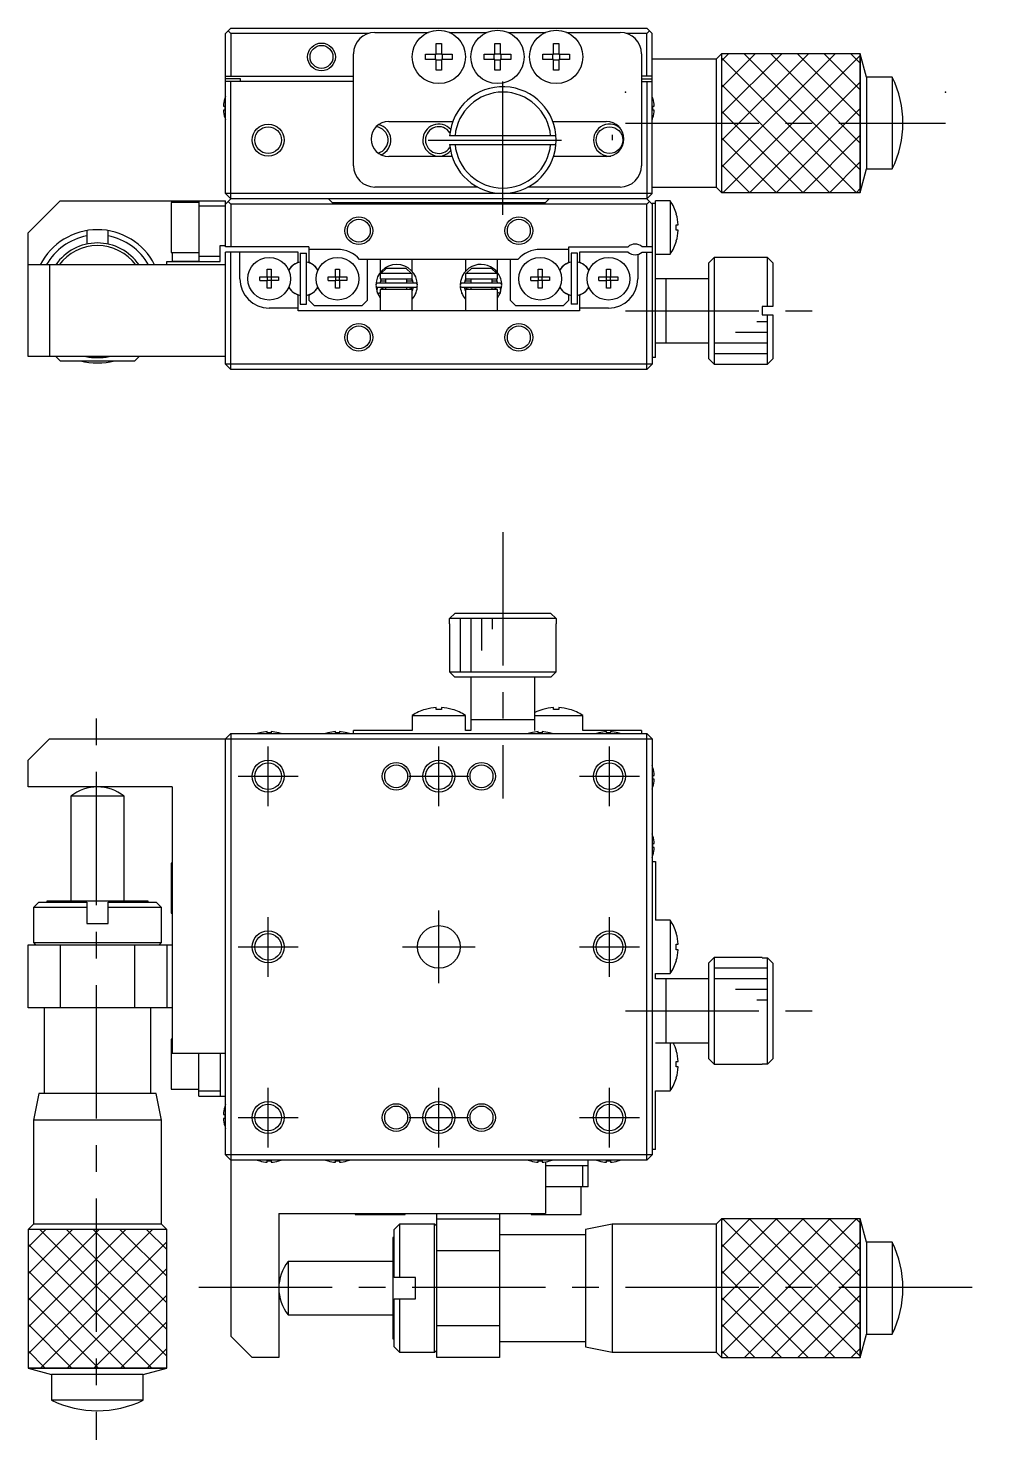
# Model space of a CAD drawing. Extents: x 102 to 399, y 3 to 209.
# Drawn here: x 158.2 to 249.2, y 77.7 to 209.5 of the extents above; entities that cross this region are included whole.
import ezdxf

# ---------------------------------------------------------------- set-up
doc = ezdxf.new("R2010")
doc.units = 0
doc.header["$LTSCALE"] = 10
doc.linetypes.add('CENTER', pattern=[2, 1.25, -0.25, 0.25, -0.25])
doc.layers.get('0').update_dxf_attribs({"linetype": 'CONTINUOUS'})
doc.layers.add('CENTER', color=1, linetype='CENTER')

msp = doc.modelspace()

# ---------------------------------------------------------------- linework, layer by layer
at = {"color": 7, "linetype": 'CONTINUOUS'}
for p, q in [((176.683022, 208.960222), (177.183022, 209.460222)), ((177.183022, 209.460222), (216.183022, 209.460222)), ((216.183022, 209.460222), (216.683022, 208.960222)), ((176.683022, 193.960222), (176.683022, 208.960222)), ((176.933022, 209.210222), (177.183022, 208.960222)), ((177.183022, 208.960222), (177.183022, 204.960222)), ((190.058522, 208.960222), (177.183022, 208.960222)), ((190.683022, 209.060222), (195.703226, 209.060222)), ((197.662818, 209.060222), (201.203226, 209.060222)), ((203.162818, 209.060222), (206.703226, 209.060222)), ((208.662818, 209.060222), (213.683022, 209.060222)), ((216.183022, 208.960222), (214.307522, 208.960222)), ((216.183022, 208.960222), (216.433022, 209.210222)), ((216.183022, 204.960222), (216.183022, 208.960222)), ((216.683022, 193.960222), (216.683022, 208.960222)), ((188.683022, 196.560222), (188.683022, 207.060222)), ((195.424433, 206.500222), (195.424433, 207.020222)), ((195.424433, 207.020222), (196.423022, 207.020222)), ((196.381647, 206.500222), (196.381647, 207.020222)), ((196.423022, 208.018811), (196.943022, 208.018811)), ((196.423022, 207.020222), (196.423022, 208.018811)), ((196.423022, 207.061597), (196.943022, 207.061597)), ((196.943022, 208.018811), (196.943022, 207.020222)), ((196.943022, 207.020222), (197.941612, 207.020222)), ((196.984397, 207.020222), (196.984397, 206.500222)), ((197.941612, 207.020222), (197.941612, 206.500222)), ((200.924433, 206.500222), (200.924433, 207.020222)), ((200.924433, 207.020222), (201.923022, 207.020222)), ((201.881647, 206.500222), (201.881647, 207.020222)), ((201.923022, 208.018811), (202.443022, 208.018811)), ((201.923022, 207.020222), (201.923022, 208.018811)), ((201.923022, 207.061597), (202.443022, 207.061597)), ((202.443022, 208.018811), (202.443022, 207.020222)), ((202.443022, 207.020222), (203.441612, 207.020222)), ((202.484397, 207.020222), (202.484397, 206.500222)), ((203.441612, 207.020222), (203.441612, 206.500222)), ((206.424433, 206.500222), (206.424433, 207.020222)), ((206.424433, 207.020222), (207.423022, 207.020222)), ((207.381647, 206.500222), (207.381647, 207.020222)), ((207.423022, 208.018811), (207.943022, 208.018811)), ((207.423022, 207.020222), (207.423022, 208.018811)), ((207.423022, 207.061597), (207.943022, 207.061597)), ((207.943022, 208.018811), (207.943022, 207.020222)), ((207.943022, 207.020222), (208.941612, 207.020222)), ((207.984397, 207.020222), (207.984397, 206.500222)), ((208.941612, 207.020222), (208.941612, 206.500222)), ((215.683022, 207.060222), (215.683022, 196.560222)), ((223.183028, 207.060221), (222.683026, 206.560218)), ((223.183028, 207.060221), (223.183028, 194.060223)), ((236.183029, 207.060221), (223.183028, 207.060221)), ((236.183029, 207.060221), (223.183028, 207.060221)), ((223.183028, 207.060221), (223.183028, 194.060223)), ((236.183029, 207.060221), (236.183029, 194.060223)), ((236.772517, 204.860222), (236.183029, 207.060221)), ((236.183029, 194.060223), (236.183029, 207.060221)), ((196.423022, 206.500222), (195.424433, 206.500222)), ((196.423022, 205.501632), (196.423022, 206.500222)), ((196.943022, 206.458847), (196.423022, 206.458847)), ((196.943022, 205.501632), (196.423022, 205.501632)), ((196.943022, 206.500222), (196.943022, 205.501632)), ((197.941612, 206.500222), (196.943022, 206.500222)), ((201.923022, 206.500222), (200.924433, 206.500222)), ((201.923022, 205.501632), (201.923022, 206.500222)), ((202.443022, 206.458847), (201.923022, 206.458847)), ((202.443022, 205.501632), (201.923022, 205.501632)), ((202.443022, 206.500222), (202.443022, 205.501632)), ((203.441612, 206.500222), (202.443022, 206.500222)), ((207.423022, 206.500222), (206.424433, 206.500222)), ((207.423022, 205.501632), (207.423022, 206.500222)), ((207.943022, 206.458847), (207.423022, 206.458847)), ((207.943022, 205.501632), (207.423022, 205.501632)), ((207.943022, 206.500222), (207.943022, 205.501632)), ((208.941612, 206.500222), (207.943022, 206.500222)), ((222.683026, 206.560218), (216.683022, 206.560218)), ((222.683026, 206.560218), (222.683026, 194.560226)), ((176.683022, 204.960222), (188.683022, 204.960222)), ((178.083022, 204.710222), (176.683022, 204.710222)), ((188.683022, 204.460222), (176.683022, 204.460222)), ((177.183022, 193.460222), (177.183022, 204.460222)), ((178.083022, 204.460222), (178.083022, 204.710222)), ((216.683022, 204.960222), (215.683022, 204.960222)), ((215.683022, 204.710222), (216.683022, 204.710222)), ((215.683022, 204.460222), (216.683022, 204.460222)), ((216.183022, 204.460222), (216.183022, 193.460222)), ((236.772517, 204.860222), (236.772517, 196.260222)), ((239.183028, 204.860222), (236.772517, 204.860222)), ((239.183028, 204.860222), (239.183028, 196.260222)), ((176.608878, 202.848838), (176.6135, 202.846583)), ((216.752544, 202.846583), (216.757166, 202.848838)), ((176.493163, 202.140222), (176.6135, 202.140222)), ((176.6135, 201.780222), (176.493163, 201.780222)), ((176.6135, 202.140222), (176.6135, 201.780222)), ((216.752544, 202.140222), (216.872881, 202.140222)), ((216.752544, 201.780222), (216.752544, 202.140222)), ((216.872881, 201.780222), (216.752544, 201.780222)), ((176.6135, 201.07386), (176.608878, 201.071606)), ((191.983022, 200.710222), (197.999274, 200.710222)), ((207.366771, 200.710222), (212.383022, 200.710222)), ((216.757166, 201.071606), (216.752544, 201.07386)), ((207.666996, 199.360222), (197.699048, 199.360222)), ((212.933021, 199.460222), (212.933021, 198.960222)), ((197.699048, 198.560222), (207.666996, 198.560222)), ((197.929339, 197.410222), (191.983022, 197.410222)), ((212.383022, 197.410222), (207.436705, 197.410222)), ((236.183029, 194.060223), (236.772517, 196.260222)), ((236.772517, 196.260222), (239.183028, 196.260222)), ((177.183022, 193.460222), (176.683022, 193.960222)), ((216.683022, 193.960222), (176.683022, 193.960222)), ((200.308154, 194.560222), (190.683022, 194.560222)), ((213.683022, 194.560222), (205.057891, 194.560222)), ((216.683022, 193.960222), (216.183022, 193.460222)), ((216.683022, 194.560226), (222.683026, 194.560226)), ((222.683026, 194.560226), (223.183028, 194.060223)), ((223.183028, 194.060223), (236.183029, 194.060223)), ((223.183028, 194.060223), (236.183029, 194.060223)), ((161.183022, 193.260222), (158.183022, 190.260222)), ((161.183022, 193.260222), (176.683022, 193.260222)), ((171.583022, 193.110222), (171.583022, 188.410222)), ((174.183022, 193.110222), (171.583022, 193.110222)), ((171.683022, 193.110222), (171.683022, 193.260222)), ((174.183022, 193.191043), (171.683022, 193.191043)), ((174.183022, 193.260222), (174.183022, 187.560222)), ((176.683022, 192.760222), (174.183022, 192.760222)), ((177.183022, 193.460222), (176.683022, 192.960222)), ((176.683022, 188.960222), (176.683022, 193.260222)), ((176.933022, 193.210222), (177.183022, 192.960222)), ((216.183022, 193.460222), (177.183022, 193.460222)), ((177.183022, 192.960222), (177.183022, 188.960222)), ((216.183022, 192.960222), (177.183022, 192.960222)), ((186.683022, 193.110222), (186.333022, 193.460222)), ((186.683022, 193.110222), (206.683022, 193.110222)), ((207.033022, 193.460222), (206.683022, 193.110222)), ((216.183022, 193.460222), (216.683022, 192.960222)), ((216.183022, 192.960222), (216.433022, 193.210222)), ((216.183022, 188.960222), (216.183022, 192.960222)), ((216.683022, 193.060222), (216.983022, 193.060222)), ((216.683022, 193.060222), (216.683022, 177.960222)), ((218.37468, 193.260222), (216.983022, 193.260222)), ((216.983022, 178.560222), (216.983022, 193.260222)), ((218.37468, 193.260222), (218.37468, 188.260222)), ((218.945603, 192.018811), (218.952458, 192.022155)), ((218.945603, 190.500222), (218.945603, 191.020222)), ((218.945603, 191.020222), (219.117975, 191.020222)), ((158.183022, 178.660222), (158.183022, 190.260222)), ((163.683022, 190.476301), (163.683022, 189.203766)), ((165.683022, 189.203766), (165.683022, 190.476301)), ((219.117975, 190.500222), (218.945603, 190.500222)), ((171.583022, 188.410222), (174.183022, 188.410222)), ((171.683022, 188.410222), (171.683022, 187.560222)), ((176.183022, 189.060222), (176.683022, 189.060222)), ((176.183022, 187.560222), (176.183022, 189.060222)), ((184.483022, 188.960222), (176.683022, 188.960222)), ((183.483022, 188.460222), (176.683022, 188.460222)), ((176.683022, 177.960222), (176.683022, 188.460222)), ((177.183022, 177.460222), (177.183022, 188.460222)), ((178.033022, 185.960222), (178.033022, 188.460222)), ((183.483022, 187.511027), (183.483022, 188.460222)), ((183.683022, 188.360222), (184.283022, 188.360222)), ((183.683022, 188.360222), (183.683022, 183.560222)), ((184.283022, 183.560222), (184.283022, 188.360222)), ((184.483022, 188.960222), (184.483022, 187.511027)), ((187.183022, 188.710222), (184.483022, 188.710222)), ((208.883022, 188.710222), (206.183022, 188.710222)), ((208.883022, 188.960222), (214.421584, 188.960222)), ((208.883022, 187.511027), (208.883022, 188.960222)), ((209.083022, 188.360222), (209.083022, 183.560222)), ((209.683022, 188.360222), (209.083022, 188.360222)), ((209.683022, 183.560222), (209.683022, 188.360222)), ((209.883022, 188.460222), (209.883022, 187.511027)), ((214.421584, 188.460222), (209.883022, 188.460222)), ((216.683022, 188.960222), (215.74446, 188.960222)), ((215.74446, 188.460222), (216.683022, 188.460222)), ((216.183022, 177.460222), (216.183022, 188.460222)), ((218.952458, 189.498289), (218.945603, 189.501632)), ((176.683022, 187.260222), (158.183022, 187.260222)), ((160.183022, 187.260222), (160.183022, 178.660222)), ((171.183022, 187.260222), (171.183022, 187.560222)), ((171.183022, 187.560222), (176.183022, 187.560222)), ((171.683022, 187.600485), (174.183022, 187.600485)), ((174.183022, 188.060222), (176.183022, 188.060222)), ((183.222927, 187.360861), (183.483022, 187.511027)), ((184.743117, 187.360861), (184.483022, 187.511027)), ((204.10396, 187.760222), (189.262084, 187.760222)), ((189.983022, 183.960222), (189.983022, 187.760222)), ((191.183022, 187.760222), (191.183022, 186.538236)), ((194.183022, 186.651352), (194.183022, 187.760222)), ((199.183022, 187.760222), (199.183022, 186.652055)), ((202.183022, 186.538656), (202.183022, 187.760222)), ((203.383022, 187.760222), (203.383022, 183.960222)), ((208.622927, 187.360861), (208.883022, 187.511027)), ((210.143117, 187.360861), (209.883022, 187.511027)), ((215.333022, 188.241976), (215.333022, 185.960222)), ((216.983022, 188.260222), (218.37468, 188.260222)), ((222.483022, 187.960222), (221.983022, 187.460222)), ((221.983022, 178.460222), (221.983022, 187.460222)), ((227.483022, 187.960222), (222.483022, 187.960222)), ((222.483022, 187.960222), (222.483022, 177.960222)), ((227.483022, 183.360222), (227.483022, 187.960222)), ((227.983022, 187.460222), (227.483022, 187.960222)), ((227.983022, 187.460222), (227.983022, 183.360222)), ((179.896661, 186.140222), (180.603022, 186.140222)), ((179.896661, 185.780222), (179.896661, 186.140222)), ((179.896661, 185.780222), (180.603022, 185.780222)), ((180.603022, 186.846583), (180.963022, 186.846583)), ((180.603022, 186.140222), (180.603022, 186.846583)), ((180.613394, 186.12985), (180.603022, 186.140222)), ((180.613394, 185.790594), (180.603022, 185.780222)), ((180.603022, 185.07386), (180.603022, 185.780222)), ((180.613394, 186.12985), (180.95265, 186.12985)), ((180.613394, 185.790594), (180.613394, 186.12985)), ((180.95265, 185.790594), (180.613394, 185.790594)), ((180.95265, 186.12985), (180.963022, 186.140222)), ((180.95265, 186.12985), (180.95265, 185.790594)), ((180.95265, 185.790594), (180.963022, 185.780222)), ((180.963022, 186.846583), (180.963022, 186.140222)), ((180.963022, 186.140222), (181.669384, 186.140222)), ((180.963022, 185.780222), (180.963022, 185.07386)), ((181.669384, 185.780222), (180.963022, 185.780222)), ((181.669384, 186.140222), (181.669384, 185.780222)), ((186.296661, 186.140222), (187.003022, 186.140222)), ((186.296661, 185.780222), (186.296661, 186.140222)), ((186.296661, 185.780222), (187.003022, 185.780222)), ((187.003022, 186.846583), (187.363022, 186.846583)), ((187.003022, 186.140222), (187.003022, 186.846583)), ((187.013394, 186.12985), (187.003022, 186.140222)), ((187.013394, 185.790594), (187.003022, 185.780222)), ((187.003022, 185.07386), (187.003022, 185.780222)), ((187.013394, 186.12985), (187.35265, 186.12985)), ((187.013394, 185.790594), (187.013394, 186.12985)), ((187.35265, 185.790594), (187.013394, 185.790594)), ((187.35265, 186.12985), (187.363022, 186.140222)), ((187.35265, 186.12985), (187.35265, 185.790594)), ((187.35265, 185.790594), (187.363022, 185.780222)), ((187.363022, 186.846583), (187.363022, 186.140222)), ((187.363022, 186.140222), (188.069384, 186.140222)), ((187.363022, 185.780222), (187.363022, 185.07386)), ((188.069384, 185.780222), (187.363022, 185.780222)), ((188.069384, 186.140222), (188.069384, 185.780222)), ((191.183022, 186.460222), (191.183022, 185.960222)), ((194.183022, 186.460222), (191.183022, 186.460222)), ((191.183022, 185.960222), (194.183022, 185.960222)), ((191.191761, 185.553761), (191.302635, 185.960368)), ((191.233638, 185.760222), (191.683022, 185.760222)), ((191.237339, 186.460222), (191.766507, 186.960222)), ((191.683022, 185.960222), (191.683022, 185.55374)), ((191.766507, 186.960222), (193.599537, 186.960222)), ((193.599537, 186.960222), (194.128705, 186.460222)), ((193.683022, 185.55374), (193.683022, 185.960222)), ((193.683022, 185.760222), (194.183022, 185.760222)), ((194.157552, 185.960412), (194.267844, 185.553743)), ((194.183022, 185.960222), (194.183022, 186.460222)), ((194.183022, 185.760222), (194.183022, 185.894396)), ((199.098207, 185.553794), (199.208449, 185.960307)), ((199.183022, 186.460222), (199.183022, 185.960222)), ((202.183022, 186.460222), (199.183022, 186.460222)), ((199.183022, 185.960222), (202.183022, 185.960222)), ((199.183022, 185.894738), (199.183022, 185.760222)), ((199.183022, 185.760222), (199.683022, 185.760222)), ((199.237339, 186.460222), (199.766507, 186.960222)), ((199.683022, 185.960222), (199.683022, 185.55374)), ((199.766507, 186.960222), (201.599537, 186.960222)), ((201.599537, 186.960222), (202.128705, 186.460222)), ((201.683022, 185.55374), (201.683022, 185.960222)), ((201.683022, 185.760222), (202.132852, 185.760222)), ((202.063416, 185.960354), (202.17428, 185.553791)), ((202.183022, 185.960222), (202.183022, 186.460222)), ((205.296661, 186.140222), (206.003022, 186.140222)), ((205.296661, 185.780222), (205.296661, 186.140222)), ((205.296661, 185.780222), (206.003022, 185.780222)), ((206.003022, 186.846583), (206.363022, 186.846583)), ((206.003022, 186.140222), (206.003022, 186.846583)), ((206.013394, 186.12985), (206.003022, 186.140222)), ((206.013394, 185.790594), (206.003022, 185.780222)), ((206.003022, 185.07386), (206.003022, 185.780222)), ((206.013394, 186.12985), (206.35265, 186.12985)), ((206.013394, 185.790594), (206.013394, 186.12985)), ((206.35265, 185.790594), (206.013394, 185.790594)), ((206.35265, 186.12985), (206.363022, 186.140222)), ((206.35265, 186.12985), (206.35265, 185.790594)), ((206.35265, 185.790594), (206.363022, 185.780222)), ((206.363022, 186.846583), (206.363022, 186.140222)), ((206.363022, 186.140222), (207.069384, 186.140222)), ((206.363022, 185.780222), (206.363022, 185.07386)), ((207.069384, 185.780222), (206.363022, 185.780222)), ((207.069384, 186.140222), (207.069384, 185.780222)), ((211.696661, 186.140222), (212.403022, 186.140222)), ((211.696661, 185.780222), (211.696661, 186.140222)), ((211.696661, 185.780222), (212.403022, 185.780222)), ((212.403022, 186.846583), (212.763022, 186.846583)), ((212.403022, 186.140222), (212.403022, 186.846583)), ((212.413394, 186.12985), (212.403022, 186.140222)), ((212.413394, 185.790594), (212.403022, 185.780222)), ((212.403022, 185.07386), (212.403022, 185.780222)), ((212.413394, 186.12985), (212.75265, 186.12985)), ((212.413394, 185.790594), (212.413394, 186.12985)), ((212.75265, 185.790594), (212.413394, 185.790594)), ((212.75265, 186.12985), (212.763022, 186.140222)), ((212.75265, 186.12985), (212.75265, 185.790594)), ((212.75265, 185.790594), (212.763022, 185.780222)), ((212.763022, 186.846583), (212.763022, 186.140222)), ((212.763022, 186.140222), (213.469384, 186.140222)), ((212.763022, 185.780222), (212.763022, 185.07386)), ((213.469384, 185.780222), (212.763022, 185.780222)), ((213.469384, 186.140222), (213.469384, 185.780222)), ((221.983022, 185.960222), (216.983022, 185.960222)), ((217.983022, 179.960222), (217.983022, 185.960222)), ((180.963022, 185.07386), (180.603022, 185.07386)), ((183.483022, 184.409416), (183.222927, 184.559582)), ((183.483022, 182.960222), (183.483022, 184.409416)), ((184.483022, 184.409416), (184.743117, 184.559582)), ((184.483022, 184.409416), (184.483022, 183.960222)), ((187.363022, 185.07386), (187.003022, 185.07386)), ((190.781423, 185.328209), (190.914955, 184.644282)), ((190.880938, 184.877374), (190.88091, 184.842953)), ((190.88091, 184.842953), (190.882605, 184.808576)), ((190.882688, 184.911756), (190.880938, 184.877374)), ((190.882605, 184.808576), (190.886017, 184.774327)), ((190.886157, 184.946013), (190.882688, 184.911756)), ((190.886017, 184.774327), (190.891139, 184.740289)), ((190.891337, 184.980063), (190.886157, 184.946013)), ((190.891139, 184.740289), (190.897957, 184.706544)), ((190.898216, 185.013823), (190.891337, 184.980063)), ((190.897957, 184.706544), (190.906456, 184.673175)), ((190.906778, 185.047209), (190.898216, 185.013823)), ((190.906456, 184.673175), (190.916616, 184.640264)), ((190.917003, 185.08014), (190.906778, 185.047209)), ((190.916616, 184.640264), (190.92841, 184.607891)), ((190.928868, 185.112535), (190.917003, 185.08014)), ((190.92841, 184.607891), (190.935661, 184.590164)), ((190.942343, 185.144314), (190.928868, 185.112535)), ((190.935307, 184.591846), (190.93596, 184.589587)), ((190.93596, 184.589587), (190.937784, 184.587831)), ((190.936703, 184.590708), (191.182932, 184.169046)), ((190.937784, 184.587831), (190.940768, 184.586589)), ((190.940599, 184.581618), (191.183028, 184.654248)), ((190.940768, 184.586589), (190.944893, 184.585869)), ((190.947962, 185.156385), (190.942343, 185.144314)), ((190.944893, 184.585869), (190.950132, 184.585676)), ((190.950132, 184.585676), (190.956453, 184.58601)), ((190.956453, 184.58601), (190.963814, 184.58687)), ((190.963814, 184.58687), (190.97217, 184.588249)), ((190.97217, 184.588249), (190.981466, 184.590141)), ((194.479944, 185.55374), (190.979944, 185.55374)), ((190.979944, 185.15374), (194.479944, 185.15374)), ((190.981466, 184.590141), (190.991643, 184.592531)), ((190.991643, 184.592531), (191.002638, 184.595405)), ((191.002638, 184.595405), (191.014378, 184.598745)), ((191.014378, 184.598745), (191.02679, 184.60253)), ((191.02679, 184.60253), (191.039795, 184.606734)), ((191.039795, 184.606734), (191.053309, 184.611332)), ((191.053309, 184.611332), (191.067246, 184.616295)), ((191.067246, 184.616295), (191.081518, 184.621589)), ((191.081518, 184.621589), (191.096033, 184.627183)), ((191.096033, 184.627183), (191.1107, 184.633039)), ((191.1107, 184.633039), (191.125423, 184.639121)), ((191.125423, 184.639121), (191.140111, 184.64539)), ((191.140111, 184.64539), (191.154668, 184.651807)), ((191.154668, 184.651807), (191.169002, 184.658329)), ((191.169002, 184.658329), (191.183022, 184.664915)), ((194.183022, 184.960222), (191.183022, 184.960222)), ((191.183022, 184.960222), (191.183022, 182.960222)), ((191.29885, 184.960245), (191.300236, 184.963897)), ((191.300236, 184.963897), (191.305941, 184.977574)), ((191.305941, 184.977574), (191.312333, 184.990941)), ((191.312333, 184.990941), (191.319394, 185.003964)), ((191.319394, 185.003964), (191.327103, 185.016609)), ((191.327103, 185.016609), (191.335437, 185.028846)), ((191.335437, 185.028846), (191.344373, 185.040644)), ((191.344373, 185.040644), (191.353887, 185.051977)), ((191.353887, 185.051977), (191.363952, 185.062818)), ((191.363952, 185.062818), (191.37454, 185.073141)), ((191.37454, 185.073141), (191.385624, 185.082923)), ((191.385624, 185.082923), (191.397175, 185.092143)), ((191.397175, 185.092143), (191.409163, 185.100779)), ((191.409163, 185.100779), (191.421557, 185.108815)), ((191.421557, 185.108815), (191.434326, 185.116232)), ((191.434326, 185.116232), (191.447439, 185.123014)), ((191.447439, 185.123014), (191.460863, 185.129149)), ((191.460863, 185.129149), (191.474567, 185.134622)), ((191.474567, 185.134622), (191.488516, 185.139424)), ((191.488516, 185.139424), (191.502679, 185.143545)), ((191.502679, 185.143545), (191.517021, 185.146976)), ((191.517021, 185.146976), (191.531508, 185.14971)), ((191.531508, 185.14971), (191.546108, 185.151743)), ((191.546108, 185.151743), (191.560786, 185.153071)), ((191.560786, 185.153071), (191.575508, 185.15369)), ((191.575508, 185.15369), (191.580831, 185.15374)), ((191.683022, 185.15374), (191.683022, 184.960222)), ((193.683022, 184.960222), (193.683022, 185.15374)), ((193.879057, 185.15374), (193.893011, 185.153413)), ((193.893011, 185.153413), (193.907706, 185.152379)), ((193.907706, 185.152379), (193.922332, 185.150639)), ((193.922332, 185.150639), (193.936855, 185.148198)), ((193.936855, 185.148198), (193.951242, 185.145061)), ((193.951242, 185.145061), (193.965459, 185.141235)), ((193.965459, 185.141235), (193.979473, 185.136728)), ((193.979473, 185.136728), (193.993251, 185.131549)), ((193.993251, 185.131549), (194.006762, 185.12571)), ((194.006762, 185.12571), (194.019973, 185.119222)), ((194.019973, 185.119222), (194.032852, 185.1121)), ((194.032852, 185.1121), (194.045369, 185.104358)), ((194.045369, 185.104358), (194.057493, 185.096014)), ((194.057493, 185.096014), (194.069195, 185.087084)), ((194.069195, 185.087084), (194.080445, 185.077589)), ((194.080445, 185.077589), (194.091214, 185.067549)), ((194.091214, 185.067549), (194.101476, 185.056986)), ((194.101476, 185.056986), (194.111203, 185.045923)), ((194.111203, 185.045923), (194.12037, 185.034387)), ((194.12037, 185.034387), (194.128952, 185.022403)), ((194.128952, 185.022403), (194.136924, 185.009999)), ((194.136924, 185.009999), (194.144266, 184.997204)), ((194.144266, 184.997204), (194.150955, 184.984049)), ((194.150955, 184.984049), (194.156972, 184.970567)), ((194.156972, 184.970567), (194.161038, 184.960245)), ((194.183022, 182.960222), (194.183022, 184.960222)), ((194.220447, 184.925127), (194.183256, 184.812456)), ((194.268146, 185.153647), (194.220447, 184.925127)), ((194.524578, 184.59184), (194.523028, 184.592491)), ((194.523812, 184.589408), (194.524227, 184.590164)), ((194.524227, 184.590164), (194.542247, 184.637238)), ((194.524227, 184.590164), (194.524581, 184.591846)), ((194.542401, 184.637189), (194.546968, 184.651577)), ((198.819336, 184.649567), (198.841817, 184.590164)), ((198.841885, 184.594366), (198.841464, 184.591846)), ((198.841817, 184.590164), (198.841464, 184.591846)), ((198.841465, 184.591844), (198.842667, 184.592346)), ((198.842233, 184.589408), (198.841817, 184.590164)), ((202.3861, 185.55374), (198.8861, 185.55374)), ((198.8861, 185.15374), (202.3861, 185.15374)), ((199.145517, 184.925403), (199.097894, 185.153681)), ((199.182684, 184.812736), (199.145517, 184.925403)), ((202.183022, 184.960222), (199.183022, 184.960222)), ((199.183022, 184.960222), (199.183022, 182.960222)), ((199.205006, 184.960245), (199.206393, 184.963897)), ((199.206393, 184.963897), (199.212097, 184.977574)), ((199.212097, 184.977574), (199.21849, 184.990941)), ((199.21849, 184.990941), (199.22555, 185.003964)), ((199.22555, 185.003964), (199.233259, 185.016609)), ((199.233259, 185.016609), (199.241593, 185.028846)), ((199.241593, 185.028846), (199.25053, 185.040644)), ((199.25053, 185.040644), (199.260043, 185.051977)), ((199.260043, 185.051977), (199.270108, 185.062818)), ((199.270108, 185.062818), (199.280696, 185.073141)), ((199.280696, 185.073141), (199.291781, 185.082923)), ((199.291781, 185.082923), (199.303331, 185.092143)), ((199.303331, 185.092143), (199.315319, 185.100779)), ((199.315319, 185.100779), (199.327713, 185.108815)), ((199.327713, 185.108815), (199.340482, 185.116232)), ((199.340482, 185.116232), (199.353595, 185.123014)), ((199.353595, 185.123014), (199.36702, 185.129149)), ((199.36702, 185.129149), (199.380723, 185.134622)), ((199.380723, 185.134622), (199.394673, 185.139424)), ((199.394673, 185.139424), (199.408835, 185.143545)), ((199.408835, 185.143545), (199.423177, 185.146976)), ((199.423177, 185.146976), (199.437664, 185.14971)), ((199.437664, 185.14971), (199.452264, 185.151743)), ((199.452264, 185.151743), (199.466942, 185.153071)), ((199.466942, 185.153071), (199.481664, 185.15369)), ((199.481664, 185.15369), (199.486987, 185.15374)), ((199.683022, 185.15374), (199.683022, 184.960222)), ((201.683022, 184.960222), (201.683022, 185.15374)), ((201.785213, 185.15374), (201.799168, 185.153413)), ((201.799168, 185.153413), (201.813862, 185.152379)), ((201.813862, 185.152379), (201.828489, 185.150639)), ((201.828489, 185.150639), (201.843012, 185.148198)), ((201.843012, 185.148198), (201.857398, 185.145061)), ((201.857398, 185.145061), (201.871615, 185.141235)), ((201.871615, 185.141235), (201.885629, 185.136728)), ((201.885629, 185.136728), (201.899408, 185.131549)), ((201.899408, 185.131549), (201.912918, 185.12571)), ((201.912918, 185.12571), (201.926129, 185.119222)), ((201.926129, 185.119222), (201.939008, 185.1121)), ((201.939008, 185.1121), (201.951525, 185.104358)), ((201.951525, 185.104358), (201.963649, 185.096014)), ((201.963649, 185.096014), (201.975351, 185.087084)), ((201.975351, 185.087084), (201.986601, 185.077589)), ((201.986601, 185.077589), (201.997371, 185.067549)), ((201.997371, 185.067549), (202.007632, 185.056986)), ((202.007632, 185.056986), (202.01736, 185.045923)), ((202.01736, 185.045923), (202.026526, 185.034387)), ((202.026526, 185.034387), (202.035108, 185.022403)), ((202.035108, 185.022403), (202.043081, 185.009999)), ((202.043081, 185.009999), (202.050422, 184.997204)), ((202.050422, 184.997204), (202.057111, 184.984049)), ((202.057111, 184.984049), (202.063128, 184.970567)), ((202.063128, 184.970567), (202.067195, 184.960245)), ((202.425445, 184.581618), (202.183016, 184.654248)), ((202.183022, 182.960222), (202.183022, 184.960222)), ((202.197042, 184.658329), (202.183022, 184.664915)), ((202.183042, 184.168954), (202.429341, 184.590708)), ((202.211376, 184.651807), (202.197042, 184.658329)), ((202.225934, 184.64539), (202.211376, 184.651807)), ((202.240621, 184.639121), (202.225934, 184.64539)), ((202.255345, 184.633039), (202.240621, 184.639121)), ((202.270011, 184.627183), (202.255345, 184.633039)), ((202.284526, 184.621589), (202.270011, 184.627183)), ((202.298798, 184.616295), (202.284526, 184.621589)), ((202.312736, 184.611332), (202.298798, 184.616295)), ((202.32625, 184.606734), (202.312736, 184.611332)), ((202.339254, 184.60253), (202.32625, 184.606734)), ((202.351666, 184.598745), (202.339254, 184.60253)), ((202.363407, 184.595405), (202.351666, 184.598745)), ((202.374401, 184.592531), (202.363407, 184.595405)), ((202.384579, 184.590141), (202.374401, 184.592531)), ((202.393875, 184.588249), (202.384579, 184.590141)), ((202.40223, 184.58687), (202.393875, 184.588249)), ((202.409592, 184.58601), (202.40223, 184.58687)), ((202.415912, 184.585676), (202.409592, 184.58601)), ((202.421152, 184.585869), (202.415912, 184.585676)), ((202.432105, 185.125023), (202.418106, 185.156337)), ((202.425277, 184.586589), (202.421152, 184.585869)), ((202.425133, 184.58099), (202.584639, 185.329463)), ((202.428261, 184.587831), (202.425277, 184.586589)), ((202.430085, 184.589587), (202.428261, 184.587831)), ((202.430737, 184.591846), (202.430085, 184.589587)), ((202.430384, 184.590164), (202.442452, 184.620516)), ((202.444591, 185.092887), (202.432105, 185.125023)), ((202.442452, 184.620516), (202.453616, 184.653131)), ((202.455453, 185.060183), (202.444591, 185.092887)), ((202.453616, 184.653131), (202.463131, 184.686252)), ((202.464664, 185.026988), (202.455453, 185.060183)), ((202.463131, 184.686252), (202.470974, 184.719795)), ((202.472203, 184.993385), (202.464664, 185.026988)), ((202.470974, 184.719795), (202.477128, 184.753678)), ((202.478051, 184.959456), (202.472203, 184.993385)), ((202.477128, 184.753678), (202.481578, 184.787818)), ((202.482193, 184.925283), (202.478051, 184.959456)), ((202.481578, 184.787818), (202.484314, 184.822132)), ((202.484622, 184.890948), (202.482193, 184.925283)), ((202.484314, 184.822132), (202.485329, 184.856537)), ((202.485329, 184.856537), (202.484622, 184.890948)), ((206.363022, 185.07386), (206.003022, 185.07386)), ((208.883022, 184.409416), (208.622927, 184.559582)), ((208.883022, 183.960222), (208.883022, 184.409416)), ((209.883022, 184.409416), (210.143117, 184.559582)), ((209.883022, 184.409416), (209.883022, 182.960222)), ((212.763022, 185.07386), (212.403022, 185.07386)), ((183.483022, 183.210222), (180.783022, 183.210222)), ((183.683022, 183.560222), (184.283022, 183.560222)), ((184.483022, 183.960222), (184.983022, 183.460222)), ((184.983022, 183.460222), (189.483022, 183.460222)), ((189.483022, 183.460222), (189.983022, 183.960222)), ((203.383022, 183.960222), (203.883022, 183.460222)), ((203.883022, 183.460222), (208.383022, 183.460222)), ((208.383022, 183.460222), (208.883022, 183.960222)), ((209.683022, 183.560222), (209.083022, 183.560222)), ((212.583022, 183.210222), (209.883022, 183.210222)), ((226.983022, 183.360222), (226.983022, 182.560222)), ((227.983022, 183.360222), (226.983022, 183.360222)), ((209.883022, 182.960222), (183.483022, 182.960222)), ((226.983022, 182.560222), (227.983022, 182.560222)), ((227.483022, 177.960222), (227.483022, 182.560222)), ((227.983022, 182.560222), (227.983022, 178.460222)), ((216.983022, 179.960222), (221.983022, 179.960222)), ((176.683022, 178.660222), (158.183022, 178.660222)), ((160.783022, 178.660222), (161.183022, 178.260222)), ((161.183022, 178.260222), (168.183022, 178.260222)), ((163.683022, 178.660212), (163.683022, 178.644142)), ((165.683022, 178.644142), (165.683022, 178.660212)), ((168.183022, 178.260222), (168.583022, 178.660222)), ((177.183022, 177.460222), (176.683022, 177.960222)), ((216.683022, 177.960222), (176.683022, 177.960222)), ((216.183022, 177.460222), (216.683022, 177.960222)), ((216.983022, 178.560222), (216.683022, 178.560222)), ((221.983022, 178.460222), (222.483022, 177.960222)), ((222.483022, 177.960222), (227.483022, 177.960222)), ((227.483022, 177.960222), (227.983022, 178.460222)), ((216.183022, 177.460222), (177.183022, 177.460222)), ((197.699048, 154.110106), (198.200835, 154.610106)), ((198.200835, 154.610106), (207.165209, 154.610106)), ((207.165209, 154.610106), (207.666996, 154.110106)), ((197.683022, 153.610106), (197.699048, 153.610106)), ((197.683022, 153.610106), (197.683022, 149.110106)), ((207.666996, 154.110106), (197.699048, 154.110106)), ((197.699048, 153.610106), (197.699048, 154.110106)), ((207.666996, 154.110106), (207.666996, 153.610106)), ((207.666996, 153.610106), (207.683022, 153.610106)), ((207.683022, 149.110106), (207.683022, 153.610106)), ((197.683022, 149.110106), (207.683022, 149.110106)), ((197.683022, 149.110106), (198.183022, 148.610106)), ((207.183022, 148.610106), (207.683022, 149.110106)), ((207.183022, 148.610106), (198.183022, 148.610106)), ((199.683022, 148.610106), (199.683022, 143.610106)), ((205.683022, 143.610106), (205.683022, 148.610106)), ((194.183022, 145.001764), (199.183022, 145.001764)), ((194.183022, 145.001764), (194.183022, 143.610106)), ((195.424433, 145.572687), (195.421089, 145.579542)), ((196.423022, 145.572687), (196.423022, 145.745059)), ((196.943022, 145.572687), (196.423022, 145.572687)), ((196.943022, 145.745059), (196.943022, 145.572687)), ((197.944955, 145.579542), (197.941612, 145.572687)), ((199.183022, 143.610106), (199.183022, 145.001764)), ((205.683022, 145.001764), (210.183022, 145.001764)), ((206.424433, 145.572687), (206.421089, 145.579542)), ((207.423022, 145.572687), (207.423022, 145.745059)), ((207.943022, 145.572687), (207.423022, 145.572687)), ((207.943022, 145.745059), (207.943022, 145.572687)), ((208.944955, 145.579542), (208.941612, 145.572687)), ((210.183022, 143.610106), (210.183022, 145.001764)), ((188.683022, 143.310106), (188.683022, 143.610106)), ((194.183022, 143.610106), (188.683022, 143.610106)), ((199.683022, 143.610106), (199.183022, 143.610106)), ((205.683022, 144.610106), (199.683022, 144.610106)), ((215.683022, 143.610106), (210.183022, 143.610106)), ((215.683022, 143.610106), (215.683022, 143.310106)), ((160.183022, 142.810106), (158.183022, 140.810106)), ((160.183022, 142.810106), (216.683022, 142.810106)), ((177.183022, 143.310106), (176.683022, 142.810106)), ((176.683022, 103.810106), (176.683022, 142.810106)), ((177.183022, 143.310106), (216.183022, 143.310106)), ((177.183022, 143.310106), (177.183022, 86.810106)), ((179.896661, 143.379628), (179.894406, 143.38425)), ((180.603022, 143.379628), (180.603022, 143.499965)), ((180.963022, 143.379628), (180.603022, 143.379628)), ((180.963022, 143.499965), (180.963022, 143.379628)), ((181.671638, 143.38425), (181.669384, 143.379628)), ((186.296661, 143.379628), (186.294406, 143.38425)), ((187.003022, 143.379628), (187.003022, 143.499965)), ((187.363022, 143.379628), (187.003022, 143.379628)), ((187.363022, 143.499965), (187.363022, 143.379628)), ((188.071638, 143.38425), (188.069384, 143.379628)), ((205.296661, 143.379628), (205.294406, 143.38425)), ((206.003022, 143.379628), (206.003022, 143.499965)), ((206.363022, 143.379628), (206.003022, 143.379628)), ((206.363022, 143.499965), (206.363022, 143.379628)), ((207.071638, 143.38425), (207.069384, 143.379628)), ((211.696661, 143.379628), (211.694406, 143.38425)), ((212.403022, 143.379628), (212.403022, 143.499965)), ((212.763022, 143.379628), (212.403022, 143.379628)), ((212.763022, 143.499965), (212.763022, 143.379628)), ((213.471638, 143.38425), (213.469384, 143.379628)), ((216.683022, 142.810106), (216.183022, 143.310106)), ((216.183022, 103.310106), (216.183022, 143.310106)), ((216.683022, 142.810106), (216.683022, 103.810106)), ((158.183022, 138.310106), (158.183022, 140.810106)), ((216.752544, 140.096468), (216.757166, 140.098722)), ((171.683022, 138.310106), (158.183022, 138.310106)), ((171.683022, 138.310106), (171.683022, 113.310106)), ((216.752544, 139.030106), (216.752544, 139.390106)), ((216.752544, 139.390106), (216.872881, 139.390106)), ((216.872881, 139.030106), (216.752544, 139.030106)), ((216.757166, 138.32149), (216.752544, 138.323745)), ((167.183018, 137.432597), (162.183026, 137.432597)), ((162.183026, 137.432597), (162.183026, 127.610106)), ((167.183018, 127.610106), (167.183018, 137.432597)), ((216.752544, 133.696468), (216.757166, 133.698722)), ((216.752544, 132.630106), (216.752544, 132.990106)), ((216.752544, 132.990106), (216.872881, 132.990106)), ((216.872881, 132.630106), (216.752544, 132.630106)), ((216.757166, 131.92149), (216.752544, 131.923745)), ((171.683022, 131.160106), (171.583022, 131.160106)), ((171.583022, 131.160106), (171.583022, 126.460106)), ((216.683022, 131.310106), (216.983022, 131.310106)), ((216.983022, 131.310106), (216.983022, 125.810106)), ((159.183022, 127.510106), (158.683022, 127.010106)), ((163.683022, 127.010106), (158.683022, 127.010106)), ((158.683022, 127.010106), (158.683022, 123.710106)), ((159.183022, 127.510106), (163.683022, 127.510106)), ((169.433022, 127.610106), (159.933022, 127.610106)), ((159.933022, 127.610106), (159.933022, 127.510126)), ((163.683022, 127.510106), (163.683022, 125.510106)), ((165.683022, 127.510106), (170.183022, 127.510106)), ((165.683022, 125.510106), (165.683022, 127.510106)), ((170.683022, 127.010106), (165.683022, 127.010106)), ((169.433022, 127.510126), (169.433022, 127.610106)), ((170.683022, 127.010106), (170.183022, 127.510106)), ((170.683022, 123.710106), (170.683022, 127.010106)), ((171.583022, 126.460106), (171.683022, 126.460106)), ((163.683022, 125.510106), (165.683022, 125.510106)), ((218.37468, 125.810106), (216.983022, 125.810106)), ((218.37468, 125.810106), (218.37468, 120.810106)), ((218.945603, 124.568696), (218.952458, 124.572039)), ((158.183022, 117.610106), (158.183022, 123.510106)), ((158.183022, 123.510106), (171.683022, 123.510106)), ((158.683022, 123.710106), (158.883022, 123.510106)), ((158.683022, 123.710106), (170.683022, 123.710106)), ((161.183022, 123.510106), (161.183022, 117.610106)), ((168.183022, 117.610106), (168.183022, 123.510106)), ((170.483022, 123.510106), (170.683022, 123.710106)), ((171.183022, 123.510106), (171.183022, 117.610106)), ((218.945603, 123.570106), (219.117975, 123.570106)), ((218.945603, 123.050106), (218.945603, 123.570106)), ((219.117975, 123.050106), (218.945603, 123.050106)), ((218.952458, 122.048173), (218.945603, 122.051517)), ((222.483022, 122.310106), (221.983022, 121.810106)), ((221.983022, 112.810106), (221.983022, 121.810106)), ((222.483022, 122.310106), (222.483022, 112.310106)), ((226.983022, 122.310106), (222.483022, 122.310106)), ((226.983022, 122.310106), (226.983022, 122.29408)), ((226.983022, 122.29408), (227.483022, 122.29408)), ((227.483022, 112.326132), (227.483022, 122.29408)), ((227.483022, 122.29408), (227.983022, 121.792293)), ((227.983022, 121.792293), (227.983022, 112.827919)), ((216.983022, 120.310106), (216.983022, 120.810106)), ((216.983022, 120.810106), (218.37468, 120.810106)), ((221.983022, 120.310106), (216.983022, 120.310106)), ((217.983022, 114.310106), (217.983022, 120.310106)), ((171.683022, 117.610106), (158.183022, 117.610106)), ((159.683022, 117.610106), (159.683022, 109.560106)), ((169.683022, 109.560106), (169.683022, 117.610106)), ((171.683022, 114.660106), (171.583022, 114.660106)), ((171.583022, 114.660106), (171.583022, 109.960106)), ((176.683022, 113.310106), (171.683022, 113.310106)), ((174.183022, 109.310106), (174.183022, 113.310106)), ((176.183022, 113.310106), (176.183022, 109.310104)), ((216.983022, 114.310106), (221.983022, 114.310106)), ((218.37468, 114.310106), (218.37468, 109.810106)), ((218.945603, 113.568696), (218.952458, 113.572039)), ((218.945603, 112.570106), (219.117975, 112.570106)), ((218.945603, 112.050106), (218.945603, 112.570106)), ((219.117975, 112.050106), (218.945603, 112.050106)), ((221.983022, 112.810106), (222.483022, 112.310106)), ((222.483022, 112.310106), (226.983022, 112.310106)), ((227.483022, 112.326132), (226.983022, 112.326132)), ((226.983022, 112.326132), (226.983022, 112.310106)), ((227.983022, 112.827919), (227.483022, 112.326132)), ((218.952458, 111.048173), (218.945603, 111.051517)), ((159.183025, 109.560106), (158.683026, 107.060107)), ((170.183019, 109.560106), (159.183025, 109.560106)), ((170.683018, 107.060107), (170.183019, 109.560106)), ((171.583022, 109.960106), (174.183022, 109.960106)), ((174.183022, 109.810106), (176.183022, 109.810106)), ((216.983022, 109.810106), (218.37468, 109.810106)), ((216.983022, 104.310106), (216.983022, 109.810106)), ((174.183022, 109.310104), (176.683022, 109.310104)), ((176.608878, 108.298722), (176.6135, 108.296468)), ((170.683018, 107.060107), (158.683026, 107.060107)), ((158.683026, 107.060107), (158.683026, 97.310102)), ((170.683018, 97.310102), (170.683018, 107.060107)), ((176.493163, 107.590106), (176.6135, 107.590106)), ((176.6135, 107.230106), (176.493163, 107.230106)), ((176.6135, 107.590106), (176.6135, 107.230106)), ((199.684633, 106.910106), (199.766507, 106.910106)), ((176.6135, 106.523745), (176.608878, 106.52149)), ((216.983022, 104.310106), (216.683022, 104.310106)), ((176.683022, 103.810106), (177.183022, 103.310106)), ((216.683022, 103.810106), (176.683022, 103.810106)), ((216.183022, 103.310106), (177.183022, 103.310106)), ((179.894406, 103.235962), (179.896661, 103.240584)), ((180.603022, 103.240584), (180.963022, 103.240584)), ((180.603022, 103.120247), (180.603022, 103.240584)), ((180.963022, 103.240584), (180.963022, 103.120247)), ((181.669384, 103.240584), (181.671638, 103.235962)), ((186.294406, 103.235962), (186.296661, 103.240584)), ((187.003022, 103.240584), (187.363022, 103.240584)), ((187.003022, 103.120247), (187.003022, 103.240584)), ((187.363022, 103.240584), (187.363022, 103.120247)), ((188.069384, 103.240584), (188.071638, 103.235962)), ((205.294406, 103.235962), (205.296661, 103.240584)), ((206.003022, 103.240584), (206.363022, 103.240584)), ((206.003022, 103.120247), (206.003022, 103.240584)), ((206.363022, 103.240584), (206.363022, 103.120247)), ((206.683022, 103.15454), (206.683022, 98.310106)), ((206.683022, 102.810106), (210.683024, 102.810106)), ((207.069384, 103.240584), (207.071638, 103.235962)), ((210.183022, 100.810106), (210.183022, 102.810106)), ((210.683024, 100.810106), (210.683024, 103.310106)), ((211.694406, 103.235962), (211.696661, 103.240584)), ((212.403022, 103.240584), (212.763022, 103.240584)), ((212.403022, 103.120247), (212.403022, 103.240584)), ((212.763022, 103.240584), (212.763022, 103.120247)), ((213.469384, 103.240584), (213.471638, 103.235962)), ((216.183022, 103.310106), (216.683022, 103.810106)), ((210.683022, 100.810106), (206.683022, 100.810106)), ((210.033022, 98.210106), (210.033022, 100.810106)), ((181.683022, 98.310106), (181.683022, 84.810106)), ((181.683022, 98.310106), (206.683022, 98.310106)), ((188.833022, 98.310106), (188.833022, 98.210106)), ((188.833022, 98.210106), (193.533022, 98.210106)), ((193.533022, 98.210106), (193.533022, 98.310106)), ((196.483022, 84.810106), (196.483022, 98.310106)), ((196.483022, 97.810106), (202.383022, 97.810106)), ((202.383022, 98.310106), (202.383022, 84.810106)), ((205.333022, 98.310106), (205.333022, 98.210106)), ((205.333022, 98.210106), (210.033022, 98.210106)), ((223.183028, 97.810105), (222.683026, 97.310102)), ((223.183028, 97.810105), (223.183028, 84.810107)), ((236.183029, 97.810105), (223.183028, 97.810105)), ((236.183029, 97.810105), (223.183028, 97.810105)), ((223.183028, 97.810105), (223.183028, 84.810107)), ((236.183029, 97.810105), (236.183029, 84.810107)), ((236.772517, 95.610106), (236.183029, 97.810105)), ((236.183029, 84.810107), (236.183029, 97.810105)), ((158.683026, 97.310102), (158.183023, 96.8101)), ((171.183021, 96.8101), (158.183023, 96.8101)), ((158.183023, 96.8101), (158.183023, 83.810099)), ((171.183021, 96.8101), (158.183023, 96.8101)), ((158.183023, 96.8101), (158.183023, 83.810099)), ((170.683018, 97.310102), (158.683026, 97.310102)), ((171.183021, 96.8101), (170.683018, 97.310102)), ((171.183021, 83.810099), (171.183021, 96.8101)), ((171.183021, 83.810099), (171.183021, 96.8101)), ((192.983022, 97.310106), (192.483022, 96.810106)), ((192.483022, 92.310106), (192.483022, 96.810106)), ((192.983022, 97.310106), (192.983022, 92.310106)), ((196.283022, 97.310106), (192.983022, 97.310106)), ((196.483022, 97.110106), (196.283022, 97.310106)), ((196.283022, 85.310106), (196.283022, 97.310106)), ((210.433022, 96.310106), (202.383022, 96.310106)), ((212.933021, 97.310102), (210.433022, 96.810103)), ((210.433022, 96.810103), (210.433022, 85.810109)), ((212.933021, 97.310102), (212.933021, 85.31011)), ((222.683026, 97.310102), (212.933021, 97.310102)), ((222.683026, 97.310102), (222.683026, 85.31011)), ((192.383022, 96.060106), (192.383022, 86.560106)), ((192.483003, 96.060106), (192.383022, 96.060106)), ((236.772517, 95.610106), (236.772517, 87.010106)), ((239.183028, 95.610106), (236.772517, 95.610106)), ((239.183028, 95.610106), (239.183028, 87.010106)), ((182.560531, 93.810102), (182.560531, 88.81011)), ((192.383022, 93.810102), (182.560531, 93.810102)), ((202.383022, 94.810106), (196.483022, 94.810106)), ((194.483022, 92.310106), (192.483022, 92.310106)), ((194.483022, 90.310106), (194.483022, 92.310106)), ((192.483022, 85.810106), (192.483022, 90.310106)), ((192.483022, 90.310106), (194.483022, 90.310106)), ((192.983022, 90.310106), (192.983022, 85.310106)), ((182.560531, 88.81011), (192.383022, 88.81011)), ((196.483022, 87.810106), (202.383022, 87.810106)), ((236.183029, 84.810107), (236.772517, 87.010106)), ((236.772517, 87.010106), (239.183028, 87.010106)), ((177.183022, 86.810106), (179.183022, 84.810106)), ((192.383022, 86.560106), (192.483003, 86.560106)), ((192.483022, 85.810106), (192.983022, 85.310106)), ((202.383022, 86.310106), (210.433022, 86.310106)), ((210.433022, 85.810109), (212.933021, 85.31011)), ((181.683022, 84.810106), (179.183022, 84.810106)), ((192.983022, 85.310106), (196.283022, 85.310106)), ((196.283022, 85.310106), (196.483022, 85.510106)), ((202.383022, 84.810106), (196.483022, 84.810106)), ((212.933021, 85.31011), (222.683026, 85.31011)), ((222.683026, 85.31011), (223.183028, 84.810107)), ((223.183028, 84.810107), (236.183029, 84.810107)), ((223.183028, 84.810107), (236.183029, 84.810107)), ((171.183021, 83.810099), (158.183023, 83.810099)), ((158.183023, 83.810099), (160.383022, 83.220611)), ((158.183023, 83.810099), (171.183021, 83.810099)), ((168.983022, 83.220611), (160.383022, 83.220611)), ((160.383022, 83.220611), (160.383022, 80.8101)), ((168.983022, 83.220611), (171.183021, 83.810099)), ((168.983022, 80.8101), (168.983022, 83.220611)), ((168.983022, 80.8101), (160.383022, 80.8101))]:
    msp.add_line(p, q, dxfattribs=at)
at = {"color": 3, "linetype": 'CONTINUOUS'}
for p, q in [((223.183028, 206.405832), (223.837417, 207.060221)), ((223.183028, 203.905832), (226.337417, 207.060221)), ((223.183028, 201.405832), (228.837417, 207.060221)), ((223.183028, 198.905832), (231.337417, 207.060221)), ((223.183028, 196.405832), (233.837417, 207.060221)), ((223.337419, 194.060223), (236.183029, 206.905833)), ((225.296532, 207.060221), (236.183029, 196.173723)), ((227.796532, 207.060221), (236.183029, 198.673723)), ((230.296532, 207.060221), (236.183029, 201.173723)), ((232.796532, 207.060221), (236.183029, 203.673723)), ((235.296532, 207.060221), (236.183029, 206.173723)), ((223.183028, 206.673724), (235.79653, 194.060223)), ((223.183028, 204.173724), (233.29653, 194.060223)), ((225.837419, 194.060223), (236.183029, 204.405833)), ((223.183028, 201.673724), (230.79653, 194.060223)), ((228.337419, 194.060223), (236.183029, 201.905833)), ((223.183028, 199.173724), (228.29653, 194.060223)), ((230.837419, 194.060223), (236.183029, 199.405833)), ((223.183028, 196.673724), (225.79653, 194.060223)), ((233.337419, 194.060223), (236.183029, 196.905833)), ((223.183028, 194.173724), (223.29653, 194.060223)), ((235.837419, 194.060223), (236.183029, 194.405833)), ((226.483022, 181.960222), (227.483022, 181.960222)), ((224.483022, 180.960222), (227.483022, 180.960222)), ((222.483022, 179.960222), (227.483022, 179.960222)), ((222.483022, 178.960222), (227.483022, 178.960222)), ((198.683022, 154.110106), (198.683022, 149.110106)), ((199.683022, 154.110106), (199.683022, 149.110106)), ((200.683022, 154.110106), (200.683022, 151.110106)), ((201.683022, 154.110106), (201.683022, 153.110106)), ((227.483022, 121.310106), (222.483022, 121.310106)), ((227.483022, 120.310106), (222.483022, 120.310106)), ((227.483022, 119.310106), (224.483022, 119.310106)), ((227.483022, 118.310106), (226.483022, 118.310106)), ((223.183028, 97.655951), (223.337182, 97.810105)), ((223.183028, 95.155951), (225.837182, 97.810105)), ((223.183028, 92.655951), (228.337182, 97.810105)), ((223.183028, 90.155951), (230.837182, 97.810105)), ((223.183028, 87.655951), (233.337182, 97.810105)), ((223.183028, 85.155951), (235.837182, 97.810105)), ((223.296767, 97.810105), (236.183029, 84.923843)), ((225.796767, 97.810105), (236.183029, 87.423843)), ((228.296767, 97.810105), (236.183029, 89.923843)), ((230.796767, 97.810105), (236.183029, 92.423843)), ((233.296767, 97.810105), (236.183029, 94.923843)), ((235.796767, 97.810105), (236.183029, 97.423843)), ((158.183023, 95.155946), (159.837177, 96.8101)), ((158.183023, 92.655946), (162.337177, 96.8101)), ((158.183023, 90.155946), (164.837177, 96.8101)), ((158.183023, 87.655946), (167.337177, 96.8101)), ((158.183023, 85.155946), (169.837177, 96.8101)), ((159.296772, 96.8101), (171.183021, 84.923851)), ((161.796772, 96.8101), (171.183021, 87.423851)), ((164.296772, 96.8101), (171.183021, 89.923851)), ((166.796772, 96.8101), (171.183021, 92.423851)), ((169.296772, 96.8101), (171.183021, 94.923851)), ((158.183023, 95.423849), (169.796773, 83.810099)), ((159.337176, 83.810099), (171.183021, 95.655944)), ((223.183028, 95.423844), (233.796765, 84.810107)), ((225.337184, 84.810107), (236.183029, 95.655952)), ((158.183023, 92.923849), (167.296773, 83.810099)), ((161.837176, 83.810099), (171.183021, 93.155944)), ((223.183028, 92.923844), (231.296765, 84.810107)), ((227.837184, 84.810107), (236.183029, 93.155952)), ((158.183023, 90.423849), (164.796773, 83.810099)), ((164.337176, 83.810099), (171.183021, 90.655944)), ((223.183028, 90.423844), (228.796765, 84.810107)), ((230.337184, 84.810107), (236.183029, 90.655952)), ((158.183023, 87.923849), (162.296773, 83.810099)), ((166.837176, 83.810099), (171.183021, 88.155944)), ((223.183028, 87.923844), (226.296765, 84.810107)), ((232.837184, 84.810107), (236.183029, 88.155952)), ((169.337176, 83.810099), (171.183021, 85.655944)), ((235.337184, 84.810107), (236.183029, 85.655952)), ((158.183023, 85.423849), (159.796773, 83.810099)), ((223.183028, 85.423844), (223.796765, 84.810107))]:
    msp.add_line(p, q, dxfattribs=at)
at = {"color": 7, "linetype": 'CONTINUOUS'}
for centre, radius in [((196.683022, 206.760222), 2.5), ((202.183022, 206.760222), 2.5), ((207.683022, 206.760222), 2.5), ((185.683022, 206.760222), 1.075), ((180.683022, 198.960222), 1.25), ((212.683022, 198.960222), 1.25), ((189.183022, 190.460222), 1.075), ((204.183022, 190.460222), 1.075), ((180.783022, 185.960222), 2), ((187.183022, 185.960222), 2), ((206.183022, 185.960222), 2), ((212.583022, 185.960222), 2), ((189.183022, 180.460222), 1.075), ((204.183022, 180.460222), 1.075), ((180.683022, 139.310106), 1.25), ((192.683022, 139.310106), 1.075), ((196.683022, 139.310106), 1.25), ((200.683022, 139.310106), 1.075), ((212.683022, 139.310106), 1.25), ((196.683022, 123.310106), 2), ((180.683022, 123.310106), 1.25), ((212.683022, 123.310106), 1.25), ((180.683022, 107.310106), 1.25), ((192.683022, 107.310106), 1.075), ((196.683022, 107.310106), 1.25), ((200.683022, 107.310106), 1.075), ((212.683022, 107.310106), 1.25)]:
    msp.add_circle(centre, radius, dxfattribs=at)
at = {"color": 3, "linetype": 'CONTINUOUS'}
for centre, radius in [((185.683022, 206.760222), 1.3), ((180.683022, 198.960222), 1.5), ((189.183022, 190.460222), 1.3), ((204.183022, 190.460222), 1.3), ((189.183022, 180.460222), 1.3), ((204.183022, 180.460222), 1.3), ((180.683022, 139.310106), 1.5), ((192.683022, 139.310106), 1.3), ((196.683022, 139.310106), 1.5), ((200.683022, 139.310106), 1.3), ((212.683022, 139.310106), 1.5), ((180.683022, 123.310106), 1.5), ((212.683022, 123.310106), 1.5), ((180.683022, 107.310106), 1.5), ((192.683022, 107.310106), 1.3), ((196.683022, 107.310106), 1.5), ((200.683022, 107.310106), 1.3), ((212.683022, 107.310106), 1.5)]:
    msp.add_circle(centre, radius, dxfattribs=at)
at = {"color": 7, "linetype": 'CONTINUOUS'}
for centre, radius, start, end in [((190.683022, 207.060222), 2, 90, 180), ((213.683022, 207.060222), 2, 0, 90), ((230.438028, 200.560222), 9.745001, 333.816209, 26.183791), ((179.683022, 201.960222), 3.2, 159.635865, 163.877467), ((202.683022, 198.960222), 5, 184.588566, 175.411434), ((202.683022, 198.960222), 4.5, 5.099689, 174.900311), ((213.683022, 201.960222), 3.2, 16.122533, 20.364135), ((179.683022, 201.960222), 3.194933, 163.893288, 176.770291), ((179.683022, 201.960222), 3.194933, 183.229709, 196.106712), ((213.683022, 201.960222), 3.194933, 3.229709, 16.106712), ((213.683022, 201.960222), 3.194933, 343.893288, 356.770291), ((179.683022, 201.960222), 3.2, 196.122533, 200.364135), ((191.983022, 199.060222), 1.65, 90, 270), ((212.383022, 199.060222), 1.65, 270, 90), ((213.683022, 201.960222), 3.2, 339.635865, 343.877467), ((190.683022, 198.960222), 1.25, 283.934541, 84.86287), ((196.683022, 198.960222), 1.25, 33.12294, 326.87706), ((202.683022, 198.960222), 4.5, 185.099689, 354.900311), ((190.683022, 196.560222), 2, 180, 270), ((213.683022, 196.560222), 2, 270, 0), ((214.633022, 190.760222), 4.5, 16.285843, 33.748989), ((214.633022, 190.760222), 4.492483, 3.317816, 16.26943), ((164.683022, 184.560222), 6, 26.743684, 153.256316), ((164.683022, 184.560222), 5.5, 100.475682, 150.599649), ((164.683022, 184.560222), 5.5, 29.400351, 79.524318), ((214.633022, 190.760222), 4.492483, 343.73057, 356.682184), ((164.683022, 184.560222), 4.75, 34.640194, 145.359806), ((187.183022, 185.960222), 2.75, 40.885193, 90), ((206.183022, 185.960222), 2.75, 90, 139.114807), ((215.083022, 188.210222), 1, 48.590378, 131.409622), ((215.083022, 189.210222), 1, 228.590378, 311.409622), ((214.633022, 190.760222), 4.5, 326.251011, 343.714157), ((184.097927, 185.845317), 1.75, 120, 148.118467), ((183.983023, 185.960222), 1.5875, 100.89309, 149.566818), ((183.983023, 185.960222), 1.5875, 30.433263, 79.106984), ((183.868117, 185.845317), 1.75, 31.881533, 60), ((192.729885, 185.353657), 1.948691, 0.744088, 179.197485), ((200.636326, 185.353358), 1.948858, 35.773996, 179.15248), ((209.497927, 185.845317), 1.75, 120, 148.118467), ((209.383021, 185.960222), 1.5875, 100.893016, 149.566737), ((209.383021, 185.960222), 1.5875, 30.433182, 79.10691), ((209.268117, 185.845317), 1.75, 31.881533, 60), ((180.783022, 185.960222), 2.75, 180, 270), ((200.628168, 185.351242), 1.956717, 0.861713, 35.684608), ((212.583022, 185.960222), 2.75, 270, 0), ((184.097927, 186.075127), 1.75, 211.881533, 240), ((183.983023, 185.960222), 1.5875, 210.433182, 259.10691), ((183.983023, 185.960222), 1.5875, 280.893016, 329.566737), ((183.868117, 186.075127), 1.75, 300, 328.118467), ((190.979944, 185.35374), 0.2, 90, 270), ((192.725941, 185.355347), 1.952722, 318.264476, 359.162579), ((194.479944, 185.35374), 0.2, 270, 90), ((198.8861, 185.35374), 0.2, 90, 270), ((200.640129, 185.355354), 1.952745, 180.80821, 221.737778), ((202.3861, 185.35374), 0.2, 270, 90), ((209.497927, 186.075127), 1.75, 211.881533, 240), ((209.383021, 185.960222), 1.5875, 210.433263, 259.106984), ((209.383021, 185.960222), 1.5875, 280.89309, 329.566818), ((209.268117, 186.075127), 1.75, 300, 328.118467), ((164.683022, 184.560222), 6.499999, 255.750002, 284.249998), ((164.683022, 184.560222), 6, 259.524686, 280.475314), ((196.683022, 141.260106), 4.5, 106.285843, 123.748989), ((196.683022, 141.260106), 4.492483, 93.317816, 106.26943), ((196.683022, 141.260106), 4.492483, 73.73057, 86.682184), ((196.683022, 141.260106), 4.5, 56.251011, 73.714157), ((207.683022, 141.260106), 4.5, 106.285843, 116.3878), ((207.683022, 141.260106), 4.492483, 93.317816, 106.26943), ((207.683022, 141.260106), 4.492483, 73.73057, 86.682184), ((207.683022, 141.260106), 4.5, 56.251011, 73.714157), ((180.783022, 140.310106), 3.2, 106.122533, 110.364135), ((180.783022, 140.310106), 3.194933, 93.229709, 106.106712), ((180.783022, 140.310106), 3.194933, 73.893288, 86.770291), ((180.783022, 140.310106), 3.2, 69.635865, 73.877467), ((187.183022, 140.310106), 3.2, 106.122533, 110.364135), ((187.183022, 140.310106), 3.194933, 93.229709, 106.106712), ((187.183022, 140.310106), 3.194933, 73.893288, 86.770291), ((187.183022, 140.310106), 3.2, 69.635865, 73.877467), ((206.183022, 140.310106), 3.2, 106.122533, 110.364135), ((206.183022, 140.310106), 3.194933, 93.229709, 106.106712), ((206.183022, 140.310106), 3.194933, 73.893288, 86.770291), ((206.183022, 140.310106), 3.2, 69.635865, 73.877467), ((212.583022, 140.310106), 3.2, 106.122533, 110.364135), ((212.583022, 140.310106), 3.194933, 93.229709, 106.106712), ((212.583022, 140.310106), 3.194933, 73.893288, 86.770291), ((212.583022, 140.310106), 3.2, 69.635865, 73.877467), ((213.683022, 139.210106), 3.2, 16.122533, 20.364135), ((213.683022, 139.210106), 3.194933, 3.229709, 16.106712), ((164.683019, 134.310102), 3.999997, 51.317795, 128.682173), ((213.683022, 139.210106), 3.2, 339.635865, 343.877467), ((213.683022, 139.210106), 3.194933, 343.893288, 356.770291), ((213.683022, 132.810106), 3.2, 16.122533, 20.364135), ((213.683022, 132.810106), 3.194933, 3.229709, 16.106712), ((213.683022, 132.810106), 3.2, 339.635865, 343.877467), ((213.683022, 132.810106), 3.194933, 343.893288, 356.770291), ((214.633022, 123.310106), 4.5, 16.285843, 33.748989), ((214.633022, 123.310106), 4.492483, 3.317816, 16.26943), ((214.633022, 123.310106), 4.492483, 343.73057, 356.682184), ((214.633022, 123.310106), 4.5, 326.251011, 343.714157), ((214.633022, 112.310106), 4.5, 16.285843, 26.3878), ((214.633022, 112.310106), 4.492483, 3.317816, 16.26943), ((214.633022, 112.310106), 4.492483, 343.73057, 356.682184), ((214.633022, 112.310106), 4.5, 326.251011, 343.714157), ((179.683022, 107.410106), 3.194933, 163.893288, 176.770291), ((179.683022, 107.410106), 3.2, 159.635865, 163.877467), ((179.683022, 107.410106), 3.194933, 183.229709, 196.106712), ((179.683022, 107.410106), 3.2, 196.122533, 200.364135), ((180.783022, 106.310106), 3.2, 249.635865, 253.877467), ((180.783022, 106.310106), 3.194933, 253.893288, 266.770291), ((180.783022, 106.310106), 3.194933, 273.229709, 286.106712), ((180.783022, 106.310106), 3.2, 286.122533, 290.364135), ((187.183022, 106.310106), 3.2, 249.635865, 253.877467), ((187.183022, 106.310106), 3.194933, 253.893288, 266.770291), ((187.183022, 106.310106), 3.194933, 273.229709, 286.106712), ((187.183022, 106.310106), 3.2, 286.122533, 290.364135), ((206.183022, 106.310106), 3.2, 249.635865, 253.877467), ((206.183022, 106.310106), 3.194933, 253.893288, 266.770291), ((206.183022, 106.310106), 3.194933, 273.229709, 286.106712), ((206.183022, 106.310106), 3.2, 286.122533, 290.364135), ((212.583022, 106.310106), 3.2, 249.635865, 253.877467), ((212.583022, 106.310106), 3.194933, 253.893288, 266.770291), ((212.583022, 106.310106), 3.194933, 273.229709, 286.106712), ((212.583022, 106.310106), 3.2, 286.122533, 290.364135), ((230.438028, 91.310104), 9.745001, 333.816215, 26.183798), ((185.683027, 91.310103), 3.999997, 141.317795, 218.682173), ((164.68302, 89.555101), 9.745001, 243.816215, 296.183798)]:
    msp.add_arc(centre, radius, start, end, dxfattribs=at)
at = {"color": 3, "linetype": 'CONTINUOUS'}
for centre, radius, start, end in [((190.683022, 198.960222), 1.5, 292.688088, 76.109323), ((196.683022, 198.960222), 1.5, 41.810315, 317.401187), ((212.683022, 198.960222), 1.5, 48.445593, 274.684509), ((164.683022, 184.560222), 4.5, 36.869898, 143.130102)]:
    msp.add_arc(centre, radius, start, end, dxfattribs=at)
for p in [(214.183026, 203.460222), (244.183026, 203.460222)]:
    msp.add_point(p, dxfattribs=at)
at = {"layer": 'CENTER', "color": 1, "linetype": 'CENTER'}
for p, q in [((202.683022, 191.960222), (202.683022, 205.960222)), ((214.183026, 200.560222), (244.183026, 200.560222)), ((195.683022, 198.960222), (209.683022, 198.960222)), ((214.183026, 182.960222), (234.183026, 182.960222)), ((202.683022, 162.210103), (202.683022, 137.210103)), ((164.583022, 67.210103), (164.583022, 147.210103)), ((180.683022, 136.510106), (180.683022, 142.110106)), ((196.683022, 136.510106), (196.683022, 142.110106)), ((212.683022, 136.510106), (212.683022, 142.110106)), ((177.883022, 139.310106), (183.483022, 139.310106)), ((193.883022, 139.310106), (199.483022, 139.310106)), ((209.883022, 139.310106), (215.483022, 139.310106)), ((196.683022, 119.910106), (196.683022, 126.710106)), ((180.683022, 120.510106), (180.683022, 126.110106)), ((212.683022, 120.510106), (212.683022, 126.110106)), ((177.883022, 123.310106), (183.483022, 123.310106)), ((193.283022, 123.310106), (200.083022, 123.310106)), ((209.883022, 123.310106), (215.483022, 123.310106)), ((214.183026, 117.310106), (234.183026, 117.310106)), ((180.683022, 104.510106), (180.683022, 110.110106)), ((196.683022, 104.510106), (196.683022, 110.110106)), ((212.683022, 104.510106), (212.683022, 110.110106)), ((177.883022, 107.310106), (183.483022, 107.310106)), ((193.883022, 107.310106), (199.483022, 107.310106)), ((209.883022, 107.310106), (215.483022, 107.310106)), ((174.183026, 91.410106), (249.183026, 91.410106))]:
    msp.add_line(p, q, dxfattribs=at)

doc.saveas('drawing.dxf')
